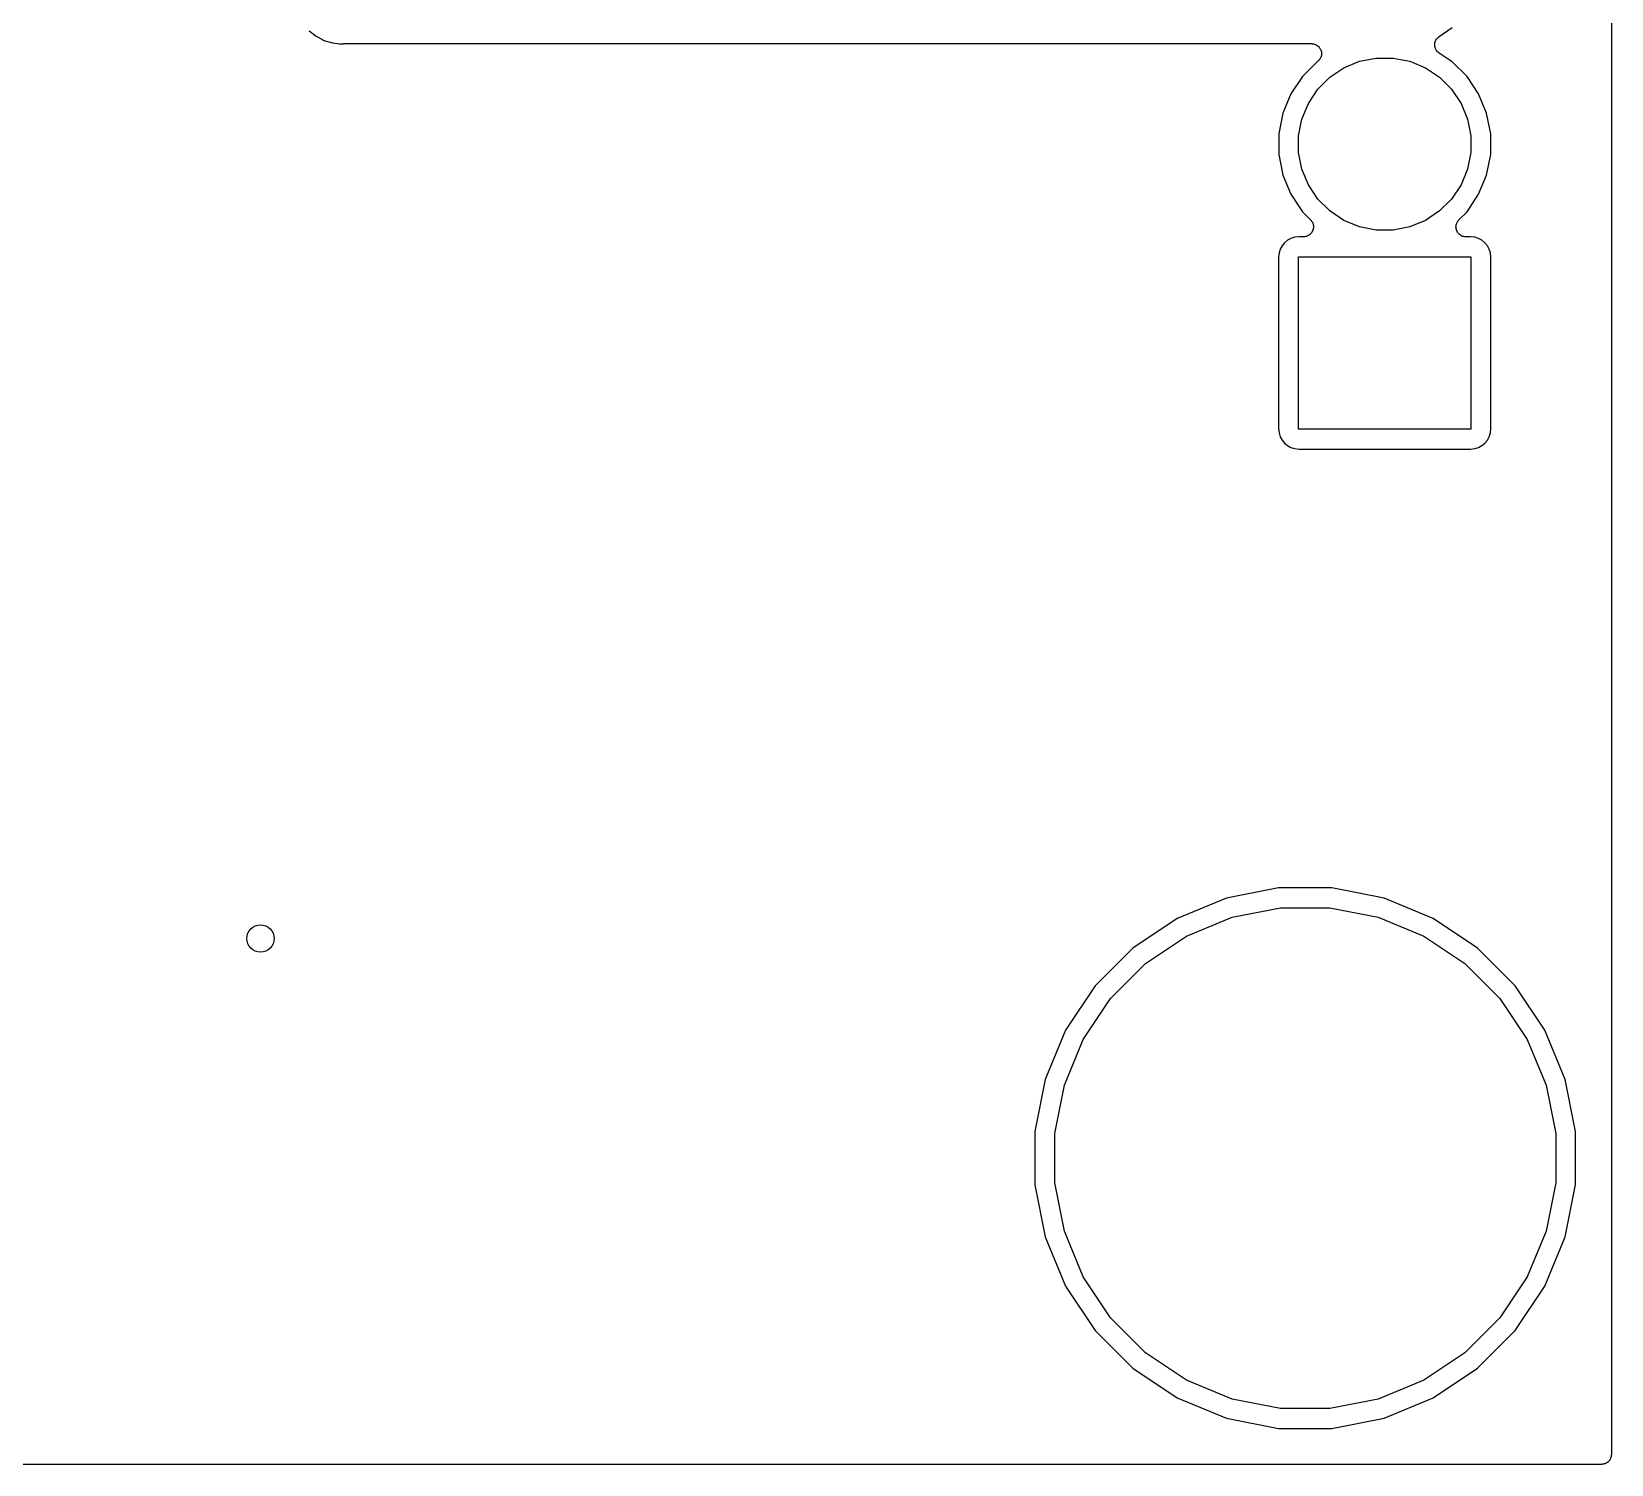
# Model space of a CAD drawing. Extents: x 127.3 to 172.4, y -152.1 to -76.5.
# Drawn here: x 152.26 to 172.44, y -152.12 to -133.82 of the extents above; entities that cross this region are included whole.
import ezdxf

# ---------------------------------------------------------------- set-up
doc = ezdxf.new("R2010")
doc.units = 0
doc.layers.add('BLACK', color=7, linetype='CONTINUOUS')

msp = doc.modelspace()

# ---------------------------------------------------------------- linework, layer by layer
at = {"layer": 'BLACK', "linetype": 'CONTINUOUS'}
for p, q in [((172.441, -106.485), (172.441, -151.994)), ((155.805, -133.806), (155.822, -133.82)), ((155.822, -133.82), (155.822, -133.82)), ((155.822, -133.82), (155.892, -133.877)), ((170.239, -133.879), (170.408, -133.767)), ((155.892, -133.877), (155.964, -133.915)), ((155.964, -133.915), (155.964, -133.915)), ((155.964, -133.915), (155.992, -133.93)), ((155.992, -133.93), (156.099, -133.963)), ((156.099, -133.963), (156.19, -133.972)), ((156.19, -133.972), (156.19, -133.972)), ((156.19, -133.972), (156.211, -133.974)), ((156.211, -133.974), (156.233, -133.972)), ((156.233, -133.972), (156.235, -133.972)), ((156.235, -133.972), (156.24, -133.972)), ((156.24, -133.972), (156.246, -133.971)), ((156.246, -133.971), (168.61, -133.971)), ((168.61, -133.971), (168.612, -133.971)), ((168.612, -133.971), (168.612, -133.971)), ((168.612, -133.971), (168.612, -133.971)), ((168.612, -133.971), (168.612, -133.971)), ((168.612, -133.971), (168.624, -133.973)), ((168.624, -133.973), (168.636, -133.974)), ((168.636, -133.974), (168.636, -133.974)), ((168.636, -133.974), (168.637, -133.974)), ((168.637, -133.974), (168.648, -133.978)), ((168.648, -133.978), (168.66, -133.982)), ((168.66, -133.982), (168.66, -133.982)), ((168.66, -133.982), (168.66, -133.982)), ((168.66, -133.982), (168.671, -133.988)), ((168.671, -133.988), (168.682, -133.993)), ((168.682, -133.993), (168.682, -133.994)), ((168.682, -133.994), (168.682, -133.994)), ((168.682, -133.994), (168.692, -134.002)), ((168.692, -134.002), (168.701, -134.009)), ((168.701, -134.009), (168.701, -134.009)), ((168.701, -134.009), (168.701, -134.01)), ((168.701, -134.01), (168.709, -134.019)), ((168.709, -134.019), (168.716, -134.029)), ((170.183, -133.984), (170.184, -133.972)), ((170.184, -133.997), (170.183, -133.984)), ((170.183, -133.984), (170.183, -133.984)), ((170.183, -133.984), (170.183, -133.984)), ((170.184, -133.972), (170.186, -133.96)), ((170.185, -134.008), (170.184, -133.997)), ((170.185, -134.009), (170.185, -134.008)), ((170.189, -134.021), (170.185, -134.009)), ((170.185, -134.009), (170.185, -134.009)), ((170.186, -133.959), (170.189, -133.948)), ((170.186, -133.96), (170.186, -133.959)), ((170.186, -133.959), (170.186, -133.959)), ((170.189, -133.948), (170.193, -133.936)), ((170.192, -134.032), (170.189, -134.021)), ((170.193, -133.935), (170.199, -133.925)), ((170.193, -133.936), (170.193, -133.935)), ((170.193, -133.936), (170.193, -133.936)), ((170.199, -133.925), (170.205, -133.914)), ((170.205, -133.914), (170.213, -133.904)), ((170.205, -133.914), (170.205, -133.914)), ((170.205, -133.914), (170.205, -133.914)), ((170.213, -133.904), (170.22, -133.895)), ((170.22, -133.895), (170.221, -133.895)), ((170.221, -133.895), (170.23, -133.887)), ((170.221, -133.895), (170.221, -133.895)), ((170.23, -133.887), (170.239, -133.879)), ((168.683, -134.202), (168.493, -134.392)), ((168.69, -134.196), (168.683, -134.202)), ((168.7, -134.189), (168.69, -134.196)), ((168.708, -134.179), (168.7, -134.188)), ((168.7, -134.188), (168.7, -134.188)), ((168.7, -134.188), (168.7, -134.189)), ((168.716, -134.169), (168.708, -134.179)), ((168.716, -134.029), (168.716, -134.029)), ((168.716, -134.029), (168.717, -134.029)), ((168.721, -134.158), (168.716, -134.169)), ((168.716, -134.169), (168.716, -134.169)), ((168.716, -134.169), (168.716, -134.169)), ((168.717, -134.029), (168.722, -134.04)), ((168.727, -134.148), (168.721, -134.158)), ((168.722, -134.04), (168.728, -134.051)), ((168.731, -134.136), (168.727, -134.147)), ((168.727, -134.147), (168.727, -134.147)), ((168.727, -134.147), (168.727, -134.148)), ((168.728, -134.051), (168.728, -134.051)), ((168.728, -134.051), (168.728, -134.051)), ((168.728, -134.051), (168.731, -134.062)), ((168.731, -134.062), (168.735, -134.074)), ((168.735, -134.124), (168.731, -134.136)), ((168.735, -134.074), (168.735, -134.074)), ((168.735, -134.074), (168.735, -134.075)), ((168.735, -134.075), (168.736, -134.087)), ((168.736, -134.111), (168.735, -134.124)), ((168.735, -134.124), (168.735, -134.124)), ((168.735, -134.124), (168.735, -134.124)), ((168.736, -134.087), (168.737, -134.099)), ((168.737, -134.099), (168.736, -134.111)), ((168.737, -134.099), (168.737, -134.099)), ((168.737, -134.099), (168.737, -134.099)), ((169.024, -134.28), (169.224, -134.197)), ((169.224, -134.197), (169.437, -134.155)), ((169.437, -134.155), (169.653, -134.155)), ((169.653, -134.155), (169.866, -134.197)), ((169.866, -134.197), (170.066, -134.28)), ((170.192, -134.033), (170.192, -134.032)), ((170.198, -134.044), (170.192, -134.033)), ((170.192, -134.033), (170.192, -134.033)), ((170.204, -134.054), (170.198, -134.044)), ((170.204, -134.055), (170.204, -134.054)), ((170.211, -134.064), (170.204, -134.055)), ((170.204, -134.055), (170.204, -134.055)), ((170.219, -134.074), (170.211, -134.064)), ((170.22, -134.074), (170.219, -134.074)), ((170.219, -134.074), (170.219, -134.074)), ((170.229, -134.082), (170.22, -134.074)), ((170.238, -134.09), (170.229, -134.082)), ((170.239, -134.09), (170.238, -134.09)), ((170.239, -134.091), (170.239, -134.09)), ((170.239, -134.09), (170.239, -134.09)), ((170.239, -134.09), (170.239, -134.09)), ((170.408, -134.203), (170.239, -134.091)), ((170.597, -134.392), (170.408, -134.203)), ((168.493, -134.392), (168.345, -134.614)), ((168.691, -134.554), (168.844, -134.401)), ((168.844, -134.401), (169.024, -134.28)), ((170.066, -134.28), (170.246, -134.401)), ((170.246, -134.401), (170.399, -134.554)), ((170.745, -134.614), (170.597, -134.392)), ((168.345, -134.614), (168.243, -134.86)), ((168.57, -134.734), (168.691, -134.554)), ((170.399, -134.554), (170.52, -134.734)), ((170.847, -134.86), (170.745, -134.614)), ((168.487, -134.934), (168.57, -134.734)), ((170.52, -134.734), (170.603, -134.934)), ((168.243, -134.86), (168.191, -135.122)), ((168.445, -135.147), (168.487, -134.934)), ((170.603, -134.934), (170.645, -135.147)), ((170.899, -135.122), (170.847, -134.86)), ((168.191, -135.122), (168.191, -135.388)), ((168.445, -135.363), (168.445, -135.147)), ((170.645, -135.147), (170.645, -135.363)), ((170.899, -135.388), (170.899, -135.122)), ((168.191, -135.388), (168.243, -135.65)), ((168.487, -135.576), (168.445, -135.363)), ((170.645, -135.363), (170.603, -135.576)), ((170.847, -135.65), (170.899, -135.388)), ((168.57, -135.776), (168.487, -135.576)), ((170.603, -135.576), (170.52, -135.776)), ((168.243, -135.65), (168.345, -135.896)), ((168.691, -135.956), (168.57, -135.776)), ((170.52, -135.776), (170.399, -135.956)), ((170.745, -135.896), (170.847, -135.65)), ((168.345, -135.896), (168.493, -136.118)), ((168.844, -136.109), (168.691, -135.956)), ((170.399, -135.956), (170.246, -136.109)), ((170.597, -136.118), (170.745, -135.896)), ((168.493, -136.118), (168.598, -136.222)), ((168.598, -136.222), (168.598, -136.223)), ((168.598, -136.223), (168.598, -136.223)), ((168.598, -136.223), (168.598, -136.223)), ((168.598, -136.223), (168.599, -136.224)), ((168.599, -136.224), (168.606, -136.233)), ((168.606, -136.233), (168.614, -136.243)), ((168.614, -136.243), (168.614, -136.243)), ((168.614, -136.243), (168.614, -136.243)), ((168.614, -136.243), (168.62, -136.254)), ((169.024, -136.23), (168.844, -136.109)), ((169.224, -136.313), (169.024, -136.23)), ((170.066, -136.23), (169.866, -136.313)), ((170.246, -136.109), (170.066, -136.23)), ((170.471, -136.252), (170.477, -136.242)), ((170.477, -136.241), (170.485, -136.232)), ((170.477, -136.242), (170.477, -136.241)), ((170.477, -136.241), (170.477, -136.241)), ((170.485, -136.232), (170.492, -136.222)), ((170.492, -136.222), (170.597, -136.118)), ((168.395, -136.445), (168.347, -136.459)), ((168.451, -136.439), (168.395, -136.445)), ((168.508, -136.439), (168.451, -136.439)), ((168.52, -136.438), (168.508, -136.439)), ((168.532, -136.437), (168.52, -136.438)), ((168.544, -136.433), (168.532, -136.437)), ((168.532, -136.437), (168.532, -136.437)), ((168.532, -136.437), (168.532, -136.437)), ((168.556, -136.43), (168.544, -136.433)), ((168.567, -136.424), (168.556, -136.43)), ((168.556, -136.43), (168.556, -136.43)), ((168.556, -136.43), (168.556, -136.43)), ((168.578, -136.418), (168.567, -136.424)), ((168.587, -136.41), (168.578, -136.418)), ((168.578, -136.418), (168.578, -136.418)), ((168.578, -136.418), (168.578, -136.418)), ((168.597, -136.403), (168.587, -136.41)), ((168.605, -136.393), (168.597, -136.402)), ((168.597, -136.402), (168.597, -136.402)), ((168.597, -136.402), (168.597, -136.403)), ((168.613, -136.384), (168.605, -136.393)), ((168.619, -136.372), (168.613, -136.383)), ((168.613, -136.383), (168.613, -136.383)), ((168.613, -136.383), (168.613, -136.384)), ((168.625, -136.362), (168.619, -136.372)), ((168.62, -136.254), (168.625, -136.265)), ((168.625, -136.265), (168.626, -136.265)), ((168.628, -136.35), (168.625, -136.361)), ((168.625, -136.361), (168.625, -136.362)), ((168.625, -136.362), (168.625, -136.362)), ((168.626, -136.265), (168.626, -136.265)), ((168.626, -136.265), (168.629, -136.277)), ((168.632, -136.338), (168.628, -136.35)), ((168.629, -136.277), (168.632, -136.288)), ((168.632, -136.288), (168.632, -136.289)), ((168.632, -136.289), (168.633, -136.289)), ((168.633, -136.326), (168.632, -136.338)), ((168.632, -136.338), (168.632, -136.338)), ((168.632, -136.338), (168.632, -136.338)), ((168.633, -136.289), (168.634, -136.301)), ((168.635, -136.313), (168.633, -136.326)), ((168.634, -136.301), (168.635, -136.313)), ((168.635, -136.313), (168.635, -136.313)), ((168.635, -136.313), (168.635, -136.313)), ((169.437, -136.355), (169.224, -136.313)), ((169.653, -136.355), (169.437, -136.355)), ((169.866, -136.313), (169.653, -136.355)), ((170.455, -136.311), (170.457, -136.299)), ((170.455, -136.312), (170.455, -136.311)), ((170.455, -136.311), (170.455, -136.311)), ((170.456, -136.324), (170.455, -136.312)), ((170.458, -136.336), (170.456, -136.324)), ((170.457, -136.299), (170.458, -136.287)), ((170.458, -136.287), (170.462, -136.275)), ((170.458, -136.287), (170.458, -136.287)), ((170.458, -136.287), (170.458, -136.287)), ((170.461, -136.348), (170.458, -136.336)), ((170.458, -136.336), (170.458, -136.336)), ((170.458, -136.336), (170.458, -136.336)), ((170.465, -136.36), (170.461, -136.348)), ((170.462, -136.275), (170.465, -136.263)), ((170.465, -136.263), (170.471, -136.252)), ((170.465, -136.263), (170.465, -136.263)), ((170.465, -136.263), (170.465, -136.263)), ((170.47, -136.371), (170.465, -136.36)), ((170.465, -136.36), (170.465, -136.36)), ((170.465, -136.36), (170.465, -136.36)), ((170.476, -136.382), (170.47, -136.371)), ((170.484, -136.392), (170.476, -136.382)), ((170.476, -136.382), (170.476, -136.382)), ((170.476, -136.382), (170.476, -136.382)), ((170.492, -136.401), (170.484, -136.392)), ((170.501, -136.409), (170.492, -136.401)), ((170.492, -136.401), (170.492, -136.401)), ((170.492, -136.401), (170.492, -136.401)), ((170.511, -136.417), (170.501, -136.409)), ((170.522, -136.423), (170.511, -136.417)), ((170.511, -136.417), (170.511, -136.417)), ((170.511, -136.417), (170.511, -136.417)), ((170.532, -136.429), (170.522, -136.423)), ((170.533, -136.429), (170.532, -136.429)), ((170.532, -136.429), (170.532, -136.429)), ((170.544, -136.433), (170.533, -136.429)), ((170.556, -136.436), (170.544, -136.433)), ((170.568, -136.438), (170.556, -136.436)), ((170.556, -136.436), (170.556, -136.436)), ((170.556, -136.436), (170.556, -136.436)), ((170.581, -136.439), (170.568, -136.438)), ((170.582, -136.439), (170.581, -136.439)), ((170.581, -136.439), (170.581, -136.439)), ((170.581, -136.439), (170.581, -136.439)), ((170.581, -136.439), (170.581, -136.439)), ((170.639, -136.439), (170.582, -136.439)), ((170.695, -136.445), (170.639, -136.439)), ((170.743, -136.459), (170.695, -136.445)), ((168.195, -136.645), (168.189, -136.701)), ((168.209, -136.597), (168.195, -136.645)), ((168.233, -136.553), (168.209, -136.597)), ((168.265, -136.515), (168.233, -136.553)), ((168.303, -136.483), (168.265, -136.515)), ((168.347, -136.459), (168.303, -136.483)), ((170.787, -136.483), (170.743, -136.459)), ((170.825, -136.515), (170.787, -136.483)), ((170.857, -136.553), (170.825, -136.515)), ((170.881, -136.597), (170.857, -136.553)), ((170.895, -136.645), (170.881, -136.597)), ((170.901, -136.701), (170.895, -136.645)), ((168.189, -136.701), (168.189, -138.889)), ((168.445, -138.895), (168.445, -136.695)), ((168.445, -136.695), (170.645, -136.695)), ((170.645, -136.695), (170.645, -138.895)), ((170.901, -138.889), (170.901, -136.701)), ((168.189, -138.889), (168.195, -138.945)), ((168.195, -138.945), (168.209, -138.993)), ((168.209, -138.993), (168.233, -139.037)), ((168.233, -139.037), (168.265, -139.075)), ((170.645, -138.895), (168.445, -138.895)), ((170.825, -139.075), (170.857, -139.037)), ((170.857, -139.037), (170.881, -138.993)), ((170.881, -138.993), (170.895, -138.945)), ((170.895, -138.945), (170.901, -138.889)), ((168.265, -139.075), (168.303, -139.107)), ((168.303, -139.107), (168.347, -139.131)), ((168.347, -139.131), (168.395, -139.145)), ((168.395, -139.145), (168.451, -139.151)), ((168.451, -139.151), (170.639, -139.151)), ((170.639, -139.151), (170.695, -139.145)), ((170.695, -139.145), (170.743, -139.131)), ((170.743, -139.131), (170.787, -139.107)), ((170.787, -139.107), (170.825, -139.075)), ((167.522, -144.888), (166.893, -145.148)), ((168.189, -144.755), (167.522, -144.888)), ((168.869, -144.755), (168.189, -144.755)), ((169.536, -144.888), (168.869, -144.755)), ((170.165, -145.148), (169.536, -144.888)), ((167.596, -145.132), (168.214, -145.009)), ((168.214, -145.009), (168.844, -145.009)), ((168.844, -145.009), (169.462, -145.132)), ((166.893, -145.148), (166.327, -145.526)), ((167.013, -145.373), (167.596, -145.132)), ((169.462, -145.132), (170.045, -145.373)), ((170.731, -145.526), (170.165, -145.148)), ((166.327, -145.526), (165.846, -146.007)), ((166.489, -145.723), (167.013, -145.373)), ((170.045, -145.373), (170.569, -145.723)), ((171.212, -146.007), (170.731, -145.526)), ((166.043, -146.169), (166.489, -145.723)), ((170.569, -145.723), (171.015, -146.169)), ((165.846, -146.007), (165.468, -146.573)), ((171.59, -146.573), (171.212, -146.007)), ((165.693, -146.693), (166.043, -146.169)), ((171.015, -146.169), (171.365, -146.693)), ((165.468, -146.573), (165.208, -147.202)), ((165.452, -147.276), (165.693, -146.693)), ((171.365, -146.693), (171.606, -147.276)), ((171.85, -147.202), (171.59, -146.573)), ((165.208, -147.202), (165.075, -147.869)), ((165.329, -147.894), (165.452, -147.276)), ((171.606, -147.276), (171.729, -147.894)), ((171.983, -147.869), (171.85, -147.202)), ((165.075, -147.869), (165.075, -148.549)), ((165.329, -148.524), (165.329, -147.894)), ((171.729, -147.894), (171.729, -148.524)), ((171.983, -148.549), (171.983, -147.869)), ((165.075, -148.549), (165.208, -149.216)), ((165.452, -149.142), (165.329, -148.524)), ((171.729, -148.524), (171.606, -149.142)), ((171.85, -149.216), (171.983, -148.549)), ((165.693, -149.725), (165.452, -149.142)), ((171.606, -149.142), (171.365, -149.725)), ((165.208, -149.216), (165.468, -149.845)), ((171.59, -149.845), (171.85, -149.216)), ((166.043, -150.249), (165.693, -149.725)), ((171.365, -149.725), (171.015, -150.249)), ((165.468, -149.845), (165.846, -150.411)), ((171.212, -150.411), (171.59, -149.845)), ((166.489, -150.695), (166.043, -150.249)), ((171.015, -150.249), (170.569, -150.695)), ((165.846, -150.411), (166.327, -150.892)), ((170.731, -150.892), (171.212, -150.411)), ((167.013, -151.045), (166.489, -150.695)), ((170.569, -150.695), (170.045, -151.045)), ((166.327, -150.892), (166.893, -151.27)), ((170.165, -151.27), (170.731, -150.892)), ((167.596, -151.286), (167.013, -151.045)), ((170.045, -151.045), (169.462, -151.286)), ((166.893, -151.27), (167.522, -151.53)), ((168.214, -151.409), (167.596, -151.286)), ((169.462, -151.286), (168.844, -151.409)), ((169.536, -151.53), (170.165, -151.27)), ((167.522, -151.53), (168.189, -151.663)), ((168.844, -151.409), (168.214, -151.409)), ((168.869, -151.663), (169.536, -151.53)), ((168.189, -151.663), (168.869, -151.663)), ((172.314, -152.121), (151.316, -152.121)), ((172.326, -152.12), (172.314, -152.121)), ((172.338, -152.119), (172.326, -152.12)), ((172.339, -152.119), (172.338, -152.119)), ((172.338, -152.119), (172.338, -152.119)), ((172.35, -152.115), (172.339, -152.119)), ((172.362, -152.112), (172.35, -152.115)), ((172.373, -152.106), (172.362, -152.111)), ((172.362, -152.111), (172.362, -152.112)), ((172.362, -152.112), (172.362, -152.112)), ((172.384, -152.1), (172.373, -152.106)), ((172.394, -152.092), (172.384, -152.1)), ((172.384, -152.1), (172.384, -152.1)), ((172.384, -152.1), (172.384, -152.1)), ((172.403, -152.085), (172.394, -152.092)), ((172.411, -152.075), (172.403, -152.084)), ((172.403, -152.084), (172.403, -152.084)), ((172.403, -152.084), (172.403, -152.085)), ((172.419, -152.066), (172.411, -152.075)), ((172.425, -152.054), (172.419, -152.065)), ((172.419, -152.065), (172.419, -152.065)), ((172.419, -152.065), (172.419, -152.066)), ((172.431, -152.044), (172.425, -152.054)), ((172.435, -152.032), (172.431, -152.043)), ((172.431, -152.043), (172.431, -152.044)), ((172.431, -152.044), (172.431, -152.044)), ((172.438, -152.02), (172.435, -152.032)), ((172.44, -152.008), (172.438, -152.02)), ((172.438, -152.02), (172.438, -152.02)), ((172.438, -152.02), (172.438, -152.02)), ((172.441, -151.996), (172.44, -152.008)), ((172.441, -151.994), (172.441, -151.995)), ((172.441, -151.995), (172.441, -151.995)), ((172.441, -151.995), (172.441, -151.995)), ((172.441, -151.995), (172.441, -151.996))]:
    msp.add_line(p, q, dxfattribs=at)
at = {"layer": 'BLACK'}
msp.add_circle((155.181, -145.402), 0.175, dxfattribs=at)

doc.saveas('drawing.dxf')
